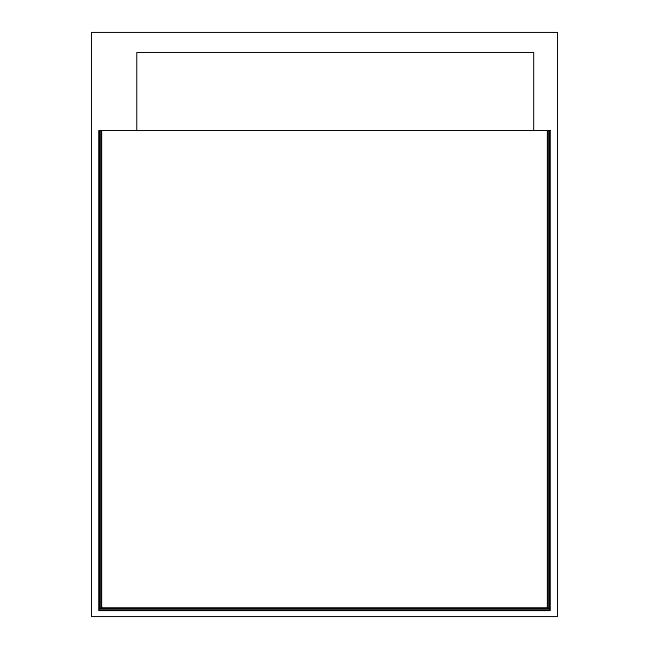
<?xml version="1.0" encoding="UTF-8"?>
<svg xmlns="http://www.w3.org/2000/svg" width="649" height="649" viewBox="0 0 649 649"><rect width="100%" height="100%" fill="white"/><g stroke="black" fill="none" stroke-linecap="round" stroke-linejoin="round"><path stroke-width="0.97" d="M548.356 130.514L548.356 608.705L100.644 608.705L101.625 607.715L101.625 130.514M101.625 607.715L547.375 607.715L548.356 608.705M549.565 130.514L549.565 609.906L99.435 609.906L99.435 130.514M547.375 130.514L547.375 607.715M533.656 130.514L533.656 52.496L136.744 52.496L136.744 130.514M100.644 130.514L100.644 608.705M557.523 32.45L91.477 32.45L91.477 616.55L557.523 616.55L557.523 32.45M550.247 130.514L98.753 130.514L98.753 610.587L550.247 610.587L550.247 130.514"/></g></svg>
